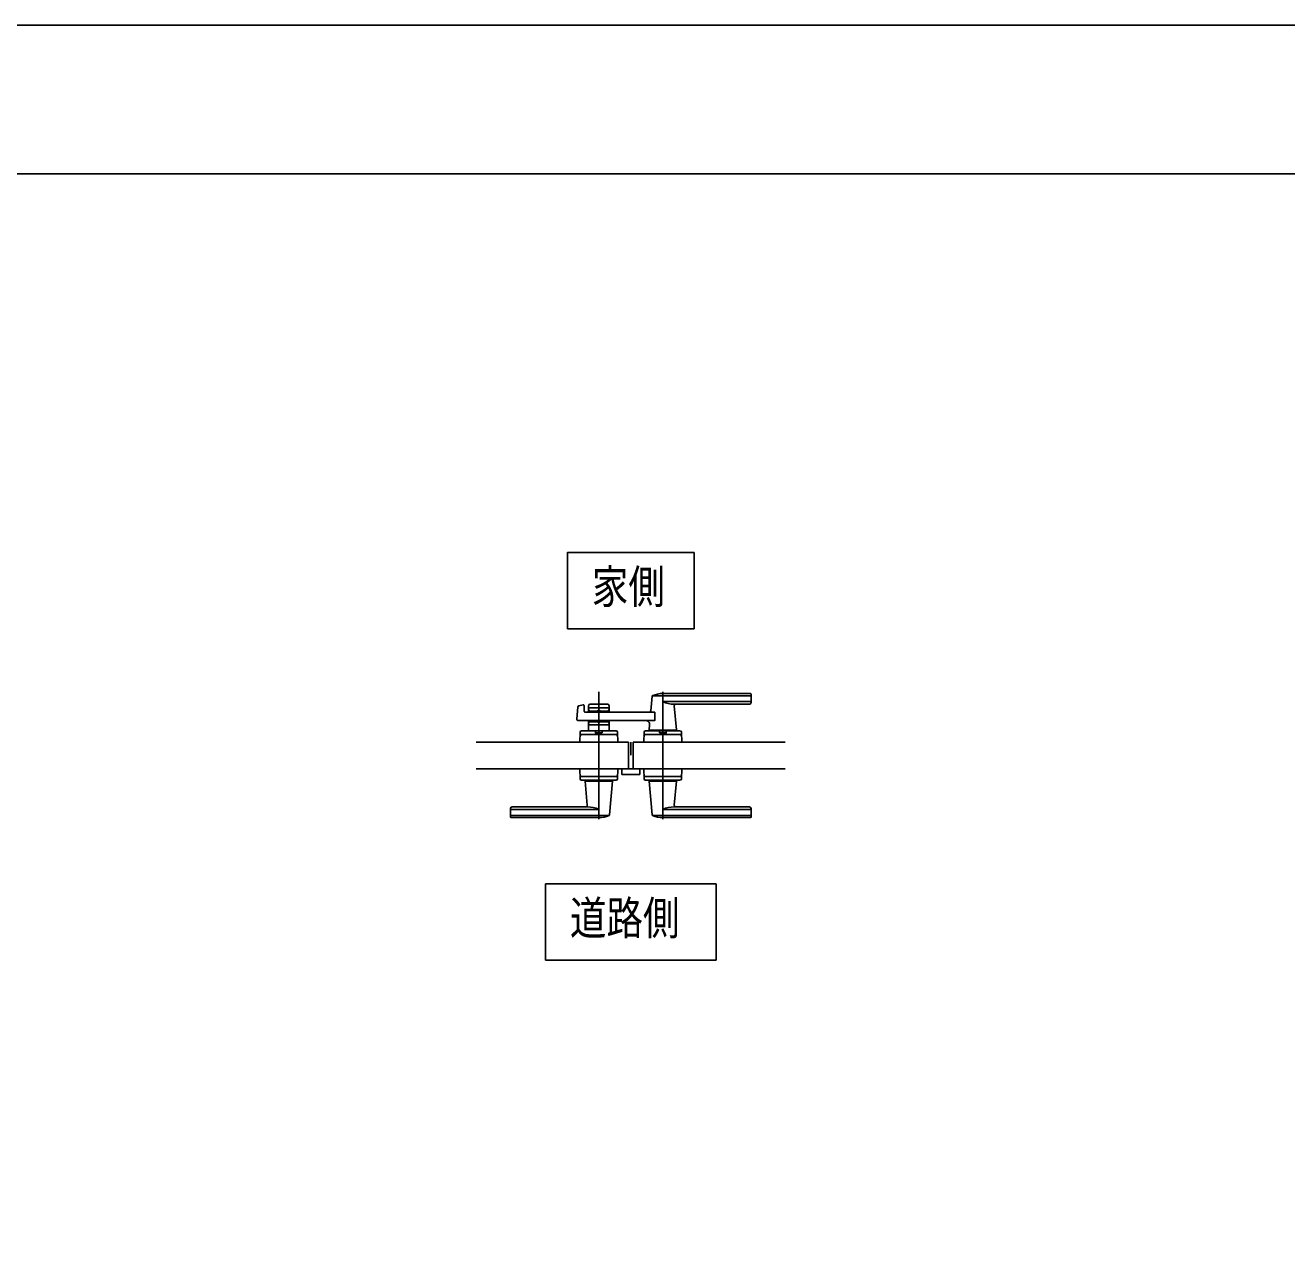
# Model space of a CAD drawing. Units: millimetres, scale not verified. Extents: x -4205 to 4205, y -2970 to 2970.
# Drawn here: x 890 to 2548, y 1369 to 2970 of the extents above; entities that cross this region are included whole.
import ezdxf
from ezdxf.enums import TextEntityAlignment as Align

# ---------------------------------------------------------------- set-up
doc = ezdxf.new("R2010")
doc.units = ezdxf.units.MM
doc.header["$LTSCALE"] = 12
for name, color, linetype in [('0-2_USER1', 3, 'Continuous'), ('0-3_YKK_12', 2, 'Continuous'), ('0-4_YKK_A1', 4, 'Continuous'), ('0-6_YKK_ZWAK', 7, 'Continuous')]:
    doc.layers.add(name, color=color, linetype=linetype)
doc.styles.add('ＭＳ ゴシック', font='')
doc.styles.get('ＭＳ ゴシック').set_extended_font_data('MS Gothic')

msp = doc.modelspace()

# ---------------------------------------------------------------- linework, layer by layer
at = {"layer": '0-2_USER1'}
for points in [[(1602.82, 2177.75), (1602.82, 2277.75), (1769.22, 2277.75), (1769.22, 2177.75)], [(1574.02, 1742.75), (1574.02, 1842.75), (1798.02, 1842.75), (1798.02, 1742.75)]]:
    msp.add_lwpolyline(points, close=True, dxfattribs=at)
at = {"layer": '0-3_YKK_12'}
msp.add_line((1686.02, 2011.66), (1686.02, 2028.66), dxfattribs=at)
at = {"layer": '0-4_YKK_A1'}
for p, q in [((1644.02, 2094.66), (1644.02, 1927.66)), ((1713.97, 2089.05), (1712.27, 2069.98)), ((1843.02, 2089.65), (1714.23, 2089.65)), ((1728.02, 2094.66), (1728.02, 1927.66)), ((1843.02, 2092.66), (1728.02, 2092.66)), ((1844.02, 2080.66), (1844.02, 2091.66)), ((1615.19, 2059.32), (1616.41, 2074.73)), ((1617.92, 2076.51), (1623.34, 2077.87)), ((1624.58, 2076.95), (1624.97, 2069.11)), ((1630.52, 2076.66), (1630.52, 2068.16)), ((1630.52, 2073.66), (1657.52, 2073.66)), ((1655.52, 2078.66), (1632.52, 2078.66)), ((1657.52, 2076.66), (1657.52, 2068.16)), ((1843.02, 2081.99), (1728.02, 2081.99)), ((1842.02, 2078.66), (1743, 2078.66)), ((1743.19, 2076.47), (1745.99, 2044.98)), ((1717.58, 2068.16), (1625.97, 2068.16)), ((1630.52, 2057.16), (1630.52, 2043.66)), ((1632.52, 2069.66), (1641.61, 2069.66)), ((1632.52, 2055.66), (1641.61, 2055.66)), ((1643.67, 2071.31), (1642.31, 2069.95)), ((1643.67, 2054.02), (1642.31, 2055.37)), ((1644.38, 2071.31), (1645.73, 2069.95)), ((1644.38, 2054.02), (1645.73, 2055.37)), ((1646.44, 2069.66), (1655.52, 2069.66)), ((1646.44, 2055.66), (1655.52, 2055.66)), ((1657.52, 2057.16), (1657.52, 2043.66)), ((1619.46, 2041.73), (1619.02, 2028.66)), ((1666.75, 2038.66), (1621.29, 2038.66)), ((1621.45, 2043.66), (1666.59, 2043.66)), ((1630.52, 2051.66), (1657.52, 2051.66)), ((1657.52, 2043.66), (1630.52, 2043.66)), ((1648.52, 2040.86), (1648.52, 2043.66)), ((1668.58, 2041.73), (1669.02, 2028.66)), ((1703.46, 2041.73), (1703.02, 2028.66)), ((1750.75, 2038.66), (1705.29, 2038.66)), ((1750.59, 2043.66), (1705.45, 2043.66)), ((1746.02, 2044.65), (1710.02, 2044.65)), ((1710.02, 2043.66), (1710.02, 2044.65)), ((1710.65, 2051.71), (1710.05, 2044.98)), ((1745.69, 2044.65), (1710.35, 2044.65)), ((1713.02, 2044.65), (1710.85, 2044.65)), ((1723.52, 2040.86), (1723.52, 2043.66)), ((1745.69, 2044.65), (1743.02, 2044.65)), ((1746.02, 2043.66), (1746.02, 2044.65)), ((1752.58, 2041.73), (1753.02, 2028.66)), ((1683.02, 2028.66), (1483.02, 2028.66)), ((1619.02, 2028.66), (1669.02, 2028.66)), ((1689.02, 2028.66), (1889.02, 2028.66)), ((1753.02, 2028.66), (1703.02, 2028.66)), ((1619.46, 1980.6), (1619.02, 1993.66)), ((1619.02, 1993.66), (1669.02, 1993.66)), ((1668.58, 1980.6), (1669.02, 1993.66)), ((1674.02, 1993.66), (1674.02, 1987.16)), ((1674.02, 1993.66), (1698.02, 1993.66)), ((1698.02, 1993.66), (1698.02, 1987.16)), ((1703.46, 1980.6), (1703.02, 1993.66)), ((1753.02, 1993.66), (1703.02, 1993.66)), ((1752.58, 1980.6), (1753.02, 1993.66)), ((1621.29, 1983.66), (1666.75, 1983.66)), ((1621.45, 1978.66), (1666.59, 1978.66)), ((1626.02, 1978.66), (1626.02, 1977.66)), ((1626.02, 1977.66), (1662.02, 1977.66)), ((1628.85, 1945.84), (1626.04, 1977.34)), ((1658.07, 1933.27), (1661.99, 1977.34)), ((1662.02, 1978.66), (1662.02, 1977.66)), ((1675.02, 1986.16), (1697.02, 1986.16)), ((1750.75, 1983.66), (1705.29, 1983.66)), ((1750.59, 1978.66), (1705.45, 1978.66)), ((1710.02, 1978.66), (1710.02, 1977.66)), ((1746.02, 1977.66), (1710.02, 1977.66)), ((1713.97, 1933.27), (1710.05, 1977.34)), ((1743.19, 1945.84), (1746, 1977.34)), ((1746.02, 1978.66), (1746.02, 1977.66)), ((1528.02, 1941.66), (1528.02, 1930.66)), ((1529.02, 1940.33), (1644.02, 1940.33)), ((1530.02, 1943.66), (1629.04, 1943.66)), ((1843.02, 1940.33), (1728.02, 1940.33)), ((1842.02, 1943.66), (1743, 1943.66)), ((1844.02, 1941.66), (1844.02, 1930.66)), ((1529.02, 1932.68), (1657.81, 1932.68)), ((1529.02, 1929.66), (1644.02, 1929.66)), ((1843.02, 1932.68), (1714.23, 1932.68)), ((1843.02, 1929.66), (1728.02, 1929.66))]:
    msp.add_line(p, q, dxfattribs=at)
for points in [[(1717.58, 2068.16), (1717.58, 2057.16), (1617.19, 2057.16)], [(1648.52, 2040.86), (1639.52, 2040.86), (1639.52, 2043.66)], [(1723.52, 2040.86), (1732.52, 2040.86), (1732.52, 2043.66)], [(1683.02, 2028.66), (1683.02, 1993.66), (1483.02, 1993.66)], [(1689.02, 2028.66), (1689.02, 1993.66), (1889.02, 1993.66)]]:
    msp.add_lwpolyline(points, dxfattribs=at)
for centre, radius, start, end in [((1714.96, 2088.97), 1, 113.30607, 174.91858), ((1728.02, 2058.66), 34, 90, 113.30607), ((1843.02, 2091.66), 1, 0, 90), ((1843.02, 2088.65), 1, 0, 90), ((1618.4, 2074.57), 2, 104.03624, 175.49449), ((1623.58, 2076.9), 1, 2.86241, 104.03624), ((1632.52, 2076.66), 2, 90, 180), ((1632.52, 2071.66), 2, 180, 270), ((1655.52, 2076.66), 2, 0, 90), ((1655.52, 2071.66), 2, 270, 0), ((1741.81, 2108.64), 30, 242.63879, 272.27092), ((1745.18, 2076.66), 2, 90, 185.08142), ((1842.02, 2080.66), 2, 270, 0), ((1843.02, 2082.99), 1, 270, 0), ((1617.19, 2059.16), 2, 175.49449, 270), ((1625.97, 2069.16), 1, 182.86241, 270), ((1632.52, 2053.66), 2, 90, 180), ((1641.61, 2070.66), 1, 270, 315), ((1641.61, 2054.66), 1, 45, 90), ((1644.02, 2070.95), 0.5, 45, 135), ((1646.44, 2070.66), 1, 225, 270), ((1646.44, 2054.66), 1, 90, 135), ((1655.52, 2053.66), 2, 0, 90), ((1705.67, 2052.15), 5, 354.91858, 90), ((1710.28, 2070.15), 2, 270, 354.91858), ((1621.29, 2036.66), 2, 90, 178.09085), ((1621.45, 2041.66), 2, 90, 178.09085), ((1644.02, 2054.37), 0.5, 225, 315), ((1666.59, 2041.66), 2, 1.90915, 90), ((1666.75, 2036.66), 2, 1.90915, 90), ((1705.29, 2036.66), 2, 90, 178.09085), ((1705.45, 2041.66), 2, 90, 178.09085), ((1710.35, 2044.95), 0.3, 174.91858, 270), ((1745.69, 2044.95), 0.3, 270, 5.08142), ((1750.59, 2041.66), 2, 1.90915, 90), ((1750.75, 2036.66), 2, 1.90915, 90), ((1621.29, 1985.66), 2, 181.90915, 270), ((1621.45, 1980.66), 2, 181.90915, 270), ((1626.34, 1977.36), 0.3, 90, 185.08142), ((1661.69, 1977.36), 0.3, 354.91858, 90), ((1666.59, 1980.66), 2, 270, 358.09085), ((1666.75, 1985.66), 2, 270, 358.09085), ((1675.02, 1987.16), 1, 180, 270), ((1697.02, 1987.16), 1, 270, 360), ((1705.29, 1985.66), 2, 181.90915, 270), ((1705.45, 1980.66), 2, 181.90915, 270), ((1710.35, 1977.36), 0.3, 90, 185.08142), ((1745.7, 1977.36), 0.3, 354.91858, 90), ((1750.59, 1980.66), 2, 270, 358.09085), ((1750.75, 1985.66), 2, 270, 358.09085), ((1530.02, 1941.66), 2, 90, 180), ((1529.02, 1939.33), 1, 90, 180), ((1626.85, 1945.66), 2, 270, 5.08142), ((1630.23, 1913.69), 30, 62.63879, 92.27092), ((1741.81, 1913.69), 30, 87.72908, 117.36121), ((1745.19, 1945.66), 2, 174.91858, 270), ((1842.02, 1941.66), 2, 0, 90), ((1843.02, 1939.33), 1, 0, 90), ((1529.02, 1933.68), 1, 180, 270), ((1529.02, 1930.66), 1, 180, 270), ((1644.02, 1963.66), 34, 270, 293.30607), ((1657.07, 1933.35), 1, 293.30607, 354.91858), ((1714.97, 1933.35), 1, 185.08142, 246.69393), ((1728.02, 1963.66), 34, 246.69393, 270), ((1843.02, 1933.68), 1, 270, 0), ((1843.02, 1930.66), 1, 270, 0)]:
    msp.add_arc(centre, radius, start, end, dxfattribs=at)
at = {"layer": '0-6_YKK_ZWAK'}
msp.add_line((3895.02, 2775), (-3904.98, 2775), dxfattribs=at)
msp.add_lwpolyline([(-4205, -2970), (4205, -2970), (4205, 2970), (-4205, 2970)], close=True, dxfattribs=at)

# ---------------------------------------------------------------- texts
at = {"layer": '0-2_USER1', "style": 'ＭＳ ゴシック', "width": 0.8}
for s, p in [('家側', (1634.82, 2197.75)), ('道路側', (1606.02, 1762.75))]:
    msp.add_text(s, height=43.99, dxfattribs=at).set_placement(p, align=Align.BOTTOM_LEFT)

doc.saveas('drawing.dxf')
